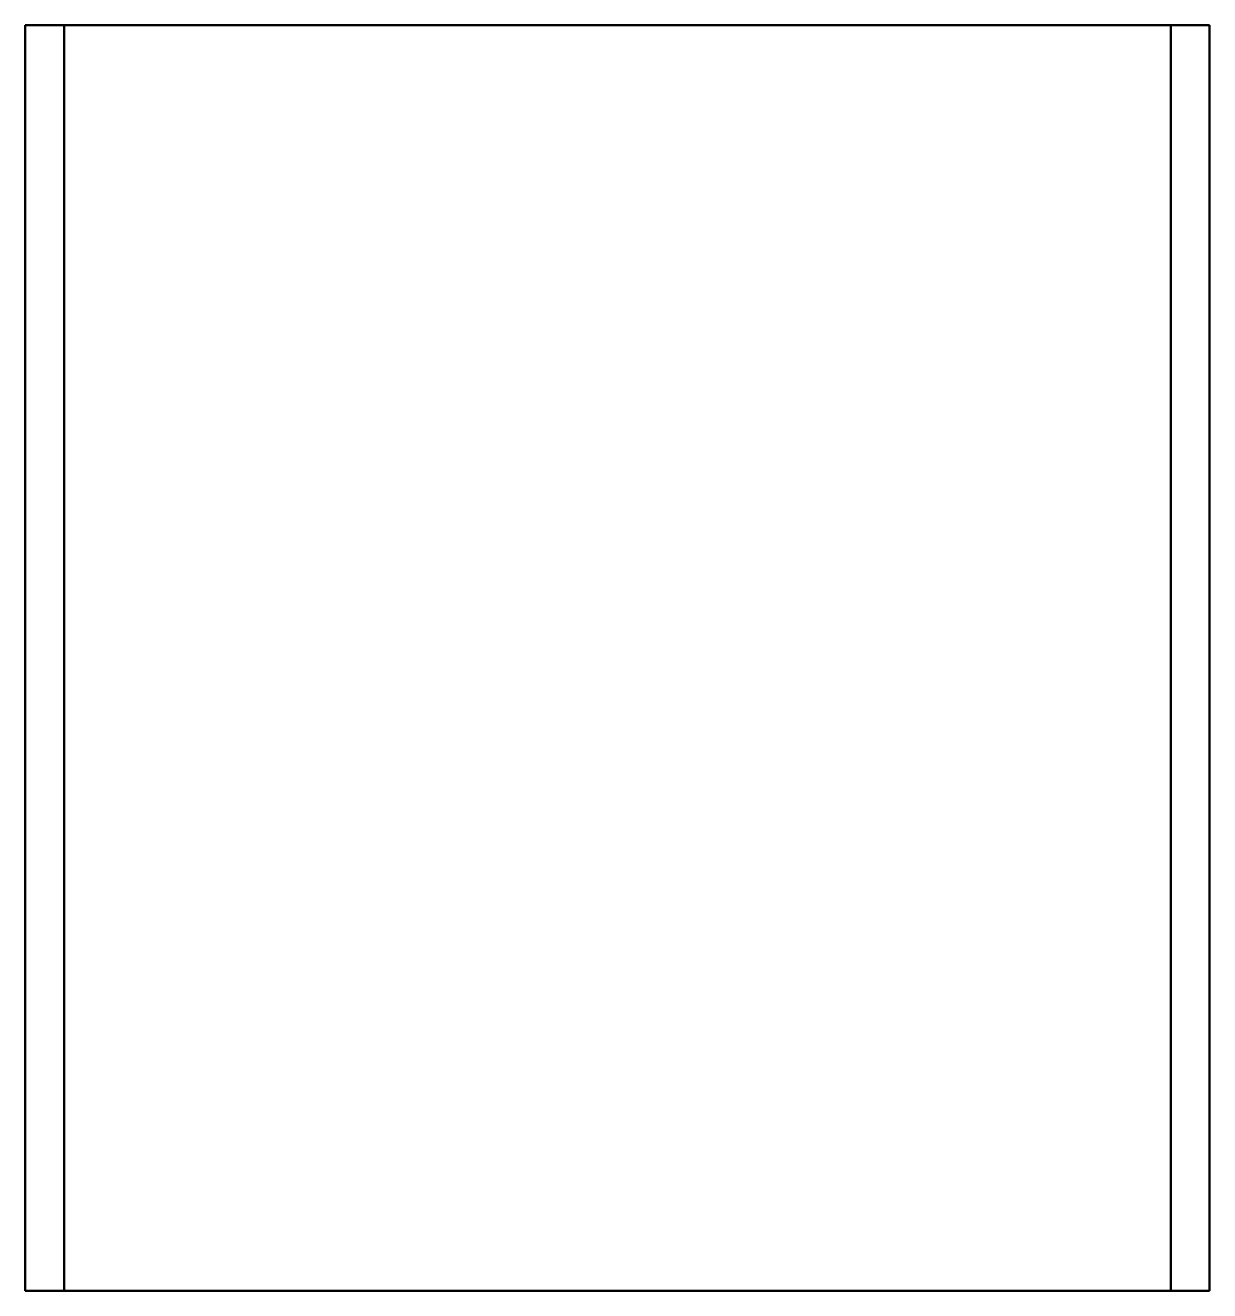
# Model space of a CAD drawing. Header units: millimetres. Extents: x 0 to 1497, y 0 to 1600.
import ezdxf

# ---------------------------------------------------------------- set-up
doc = ezdxf.new("R2010")
doc.units = ezdxf.units.MM
doc.layers.add('IV_BEND_DOWN', color=30, linetype='Continuous', lineweight=50)
doc.layers.add('IV_OUTER_PROFILE', color=7, linetype='Continuous', lineweight=50)

msp = doc.modelspace()

# ---------------------------------------------------------------- linework, layer by layer
at = {"layer": 'IV_BEND_DOWN'}
for p, q in [((49.2, 1600), (49.2, 0)), ((1447.6, 0), (1447.6, 1600))]:
    msp.add_line(p, q, dxfattribs=at)
at = {"layer": 'IV_OUTER_PROFILE'}
for p, q in [((0, 1600), (1496.8, 1600)), ((0, 0), (0, 1600)), ((1496.8, 1600), (1496.8, 0)), ((1496.8, 0), (0, 0))]:
    msp.add_line(p, q, dxfattribs=at)

doc.saveas('drawing.dxf')
